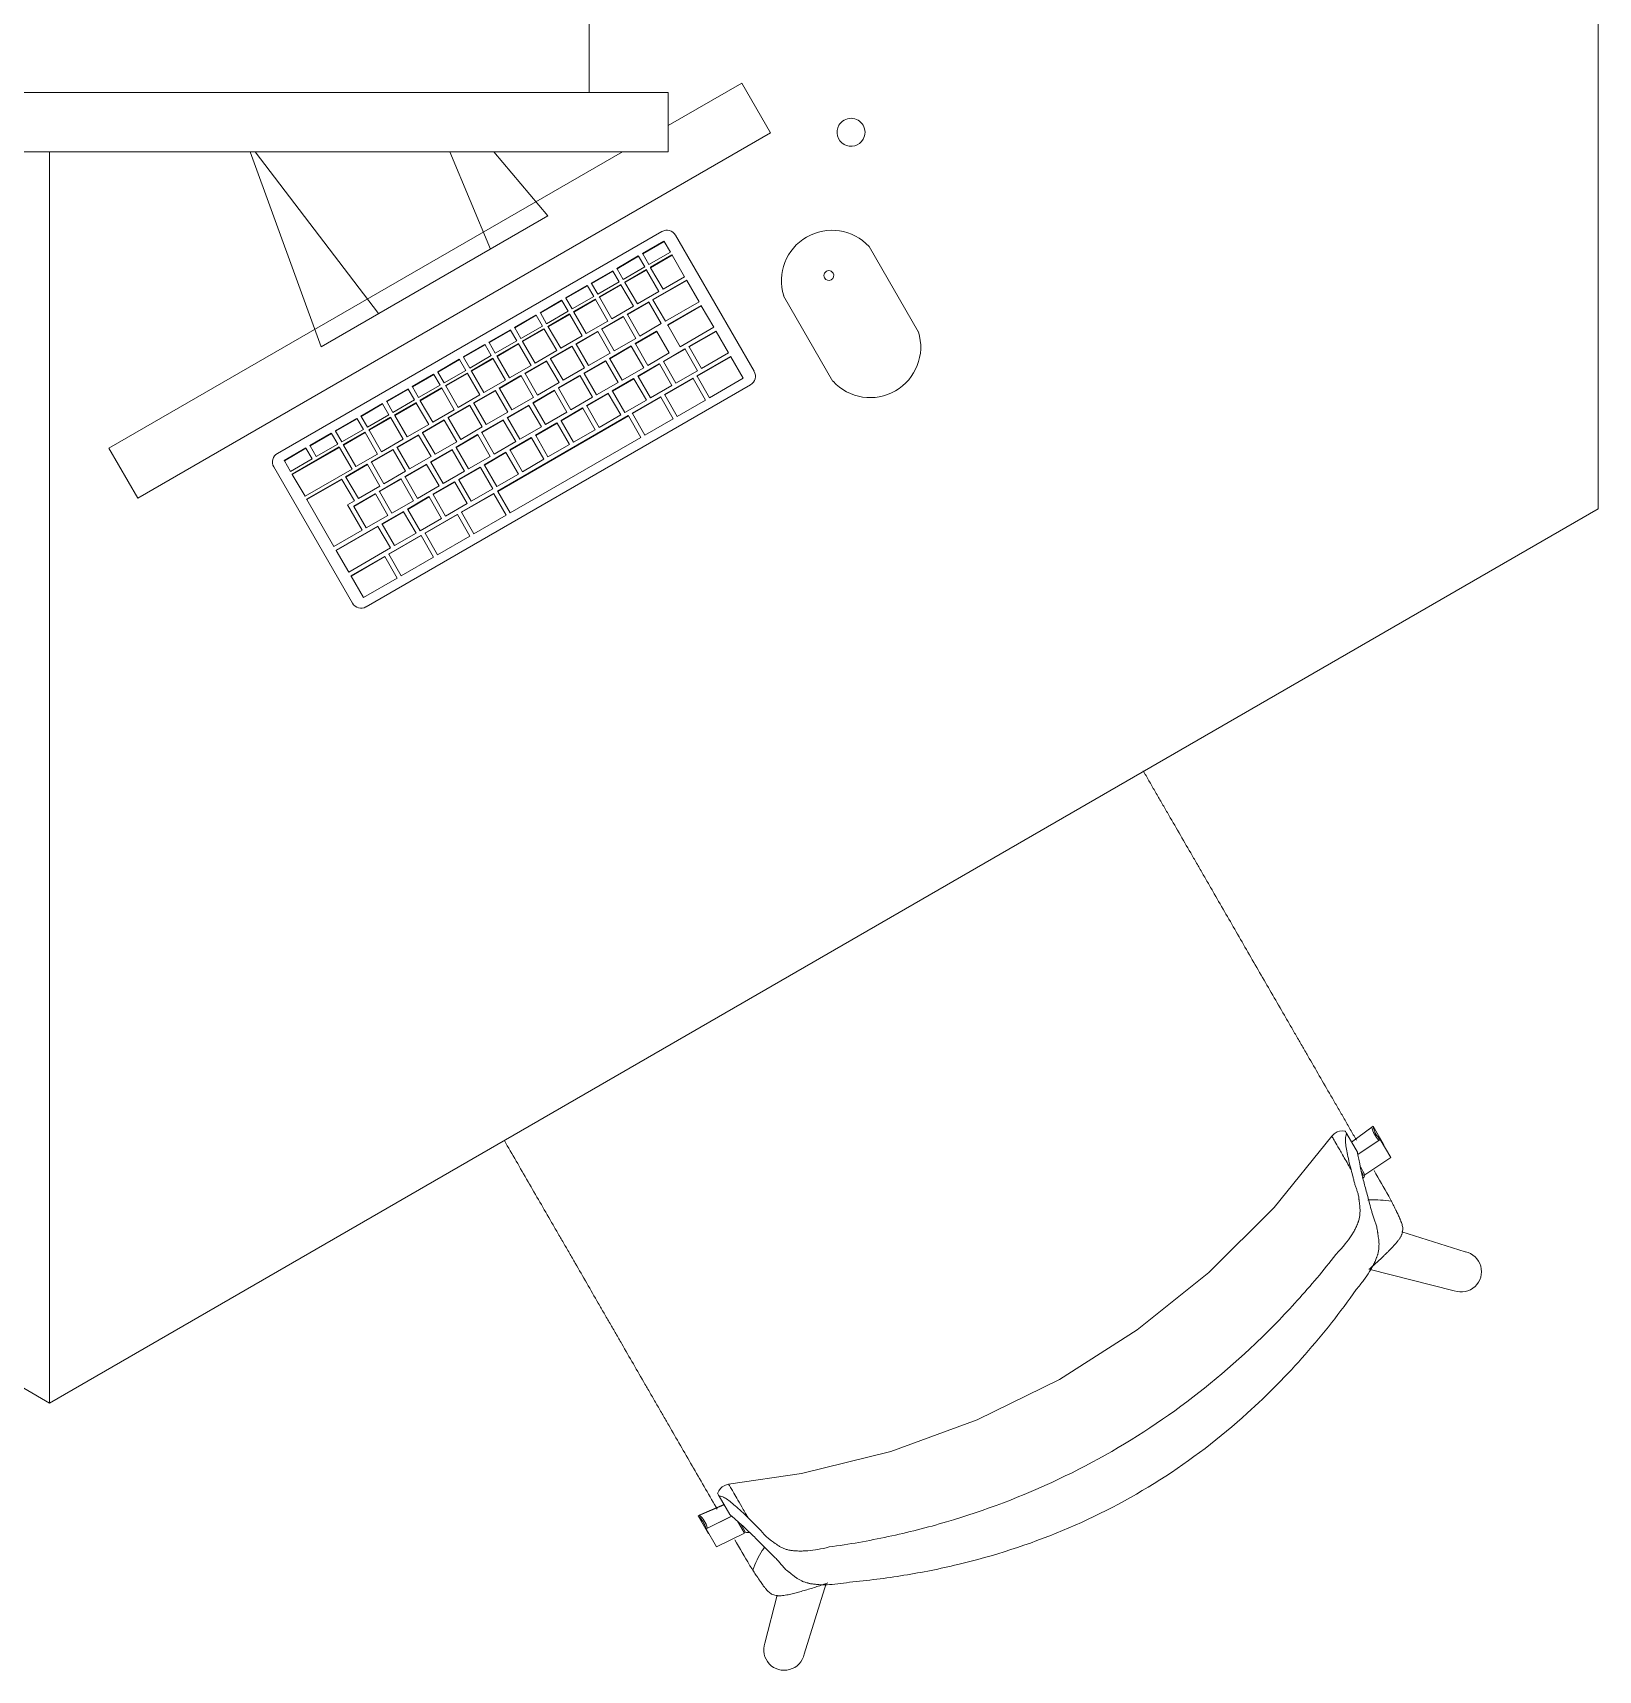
# Model space of a CAD drawing. Header units: millimetres. Extents: x 79795 to 317870, y -36033 to 97293.
# Drawn here: x 204985 to 205992, y 18010 to 19063 of the extents above; entities that cross this region are included whole.
import ezdxf

# ---------------------------------------------------------------- set-up
doc = ezdxf.new("R2010")
doc.units = ezdxf.units.MM
doc.header["$MEASUREMENT"] = 0
for name, color, linetype, lineweight in [('A-GENM', 8, 'CONTINUOUS', 9), ('E-ELEC-EQPM', 8, 'CONTINUOUS', 9), ('I-FURN', 8, 'CONTINUOUS', 9)]:
    doc.layers.add(name, color=color, linetype=linetype, lineweight=lineweight)

msp = doc.modelspace()

# ---------------------------------------------------------------- linework, layer by layer
at = {"layer": 'A-GENM'}
for p, q in [((205142.8, 18792.8), (205390, 18935.6)), ((205377.4, 18921.4), (205391.3, 18929.4)), ((205391.4, 18929.2), (205377.6, 18921.2)), ((205391.4, 18929.2), (205391.3, 18929.4)), ((205395.4, 18922.3), (205391.4, 18929.2)), ((205398.7, 18933.3), (205449.3, 18845.7)), ((205554.9, 18870.9), (205523.2, 18925.9)), ((205361, 18911.9), (205374.8, 18919.9)), ((205375, 18919.7), (205361.1, 18911.7)), ((205375, 18919.7), (205374.8, 18919.9)), ((205379, 18912.8), (205375, 18919.7)), ((205377.6, 18921.2), (205377.4, 18921.4)), ((205377.6, 18921.2), (205381.6, 18914.3)), ((205381.6, 18914.3), (205395.4, 18922.3)), ((205382.6, 18912.6), (205396.4, 18920.6)), ((205396.6, 18920.3), (205382.7, 18912.3)), ((205396.6, 18920.3), (205396.4, 18920.6)), ((205404.5, 18906.5), (205396.6, 18920.3)), ((205344.5, 18902.4), (205358.4, 18910.4)), ((205358.5, 18910.2), (205344.7, 18902.2)), ((205348.7, 18895.3), (205362.5, 18903.3)), ((205358.5, 18910.2), (205358.4, 18910.4)), ((205362.5, 18903.3), (205358.5, 18910.2)), ((205361.1, 18911.7), (205361, 18911.9)), ((205361.1, 18911.7), (205365.1, 18904.8)), ((205365.1, 18904.8), (205379, 18912.8)), ((205366.1, 18903.1), (205380, 18911.1)), ((205366.2, 18902.8), (205366.1, 18903.1)), ((205380.1, 18910.8), (205366.2, 18902.8)), ((205380.1, 18910.8), (205380, 18911.1)), ((205388.1, 18897), (205380.1, 18910.8)), ((205382.7, 18912.3), (205382.6, 18912.6)), ((205382.7, 18912.3), (205390.7, 18898.5)), ((205384.1, 18891.9), (205405.7, 18904.4)), ((205405.9, 18904.2), (205384.2, 18891.7)), ((205390.7, 18898.5), (205404.5, 18906.5)), ((205405.9, 18904.2), (205405.7, 18904.4)), ((205413.9, 18890.4), (205405.9, 18904.2)), ((205328.1, 18892.9), (205341.9, 18900.9)), ((205328.2, 18892.7), (205328.1, 18892.9)), ((205342.1, 18900.7), (205328.2, 18892.7)), ((205328.2, 18892.7), (205332.2, 18885.8)), ((205332.2, 18885.8), (205346.1, 18893.8)), ((205342.1, 18900.7), (205341.9, 18900.9)), ((205346.1, 18893.8), (205342.1, 18900.7)), ((205344.7, 18902.2), (205344.5, 18902.4)), ((205344.7, 18902.2), (205348.7, 18895.3)), ((205349.7, 18893.6), (205363.5, 18901.6)), ((205349.8, 18893.3), (205349.7, 18893.6)), ((205363.6, 18901.3), (205349.8, 18893.3)), ((205349.8, 18893.3), (205357.8, 18879.5)), ((205363.6, 18901.3), (205363.5, 18901.6)), ((205371.6, 18887.5), (205363.6, 18901.3)), ((205366.2, 18902.8), (205374.2, 18889)), ((205374.2, 18889), (205388.1, 18897)), ((205468.2, 18894.2), (205499.9, 18839.2)), ((205311.6, 18883.4), (205325.5, 18891.4)), ((205311.8, 18883.2), (205311.6, 18883.4)), ((205325.6, 18891.2), (205311.8, 18883.2)), ((205311.8, 18883.2), (205315.8, 18876.3)), ((205315.8, 18876.3), (205329.6, 18884.3)), ((205316.7, 18874.6), (205330.6, 18882.6)), ((205330.7, 18882.3), (205316.9, 18874.3)), ((205325.6, 18891.2), (205325.5, 18891.4)), ((205329.6, 18884.3), (205325.6, 18891.2)), ((205330.7, 18882.3), (205330.6, 18882.6)), ((205338.7, 18868.5), (205330.7, 18882.3)), ((205333.2, 18884.1), (205347.1, 18892.1)), ((205333.3, 18883.8), (205333.2, 18884.1)), ((205347.2, 18891.8), (205333.3, 18883.8)), ((205333.3, 18883.8), (205341.3, 18870)), ((205347.2, 18891.8), (205347.1, 18892.1)), ((205355.2, 18878), (205347.2, 18891.8)), ((205357.8, 18879.5), (205371.6, 18887.5)), ((205367.6, 18882.4), (205381.5, 18890.4)), ((205367.8, 18882.2), (205367.6, 18882.4)), ((205381.6, 18890.2), (205367.8, 18882.2)), ((205367.8, 18882.2), (205375.8, 18868.4)), ((205381.6, 18890.2), (205381.5, 18890.4)), ((205389.6, 18876.4), (205381.6, 18890.2)), ((205384.2, 18891.7), (205384.1, 18891.9)), ((205384.2, 18891.7), (205392.2, 18877.9)), ((205392.2, 18877.9), (205413.9, 18890.4)), ((205393.6, 18875.5), (205415.2, 18888)), ((205415.3, 18887.8), (205393.7, 18875.3)), ((205415.3, 18887.8), (205415.2, 18888)), ((205423.3, 18874), (205415.3, 18887.8)), ((205278.7, 18864.4), (205292.6, 18872.4)), ((205292.7, 18872.2), (205278.9, 18864.2)), ((205292.7, 18872.2), (205292.6, 18872.4)), ((205296.7, 18865.3), (205292.7, 18872.2)), ((205295.2, 18873.9), (205309, 18881.9)), ((205295.3, 18873.7), (205295.2, 18873.9)), ((205309.2, 18881.7), (205295.3, 18873.7)), ((205295.3, 18873.7), (205299.3, 18866.8)), ((205299.3, 18866.8), (205313.2, 18874.8)), ((205300.3, 18865.1), (205314.1, 18873.1)), ((205314.3, 18872.8), (205300.4, 18864.8)), ((205309.2, 18881.7), (205309, 18881.9)), ((205313.2, 18874.8), (205309.2, 18881.7)), ((205314.3, 18872.8), (205314.1, 18873.1)), ((205322.3, 18859), (205314.3, 18872.8)), ((205316.9, 18874.3), (205316.7, 18874.6)), ((205316.9, 18874.3), (205324.9, 18860.5)), ((205341.3, 18870), (205355.2, 18878)), ((205351.2, 18872.9), (205365, 18880.9)), ((205351.3, 18872.7), (205351.2, 18872.9)), ((205365.2, 18880.7), (205351.3, 18872.7)), ((205351.3, 18872.7), (205359.3, 18858.9)), ((205365.2, 18880.7), (205365, 18880.9)), ((205373.2, 18866.9), (205365.2, 18880.7)), ((205372.8, 18863.5), (205386.6, 18871.5)), ((205375.8, 18868.4), (205389.6, 18876.4)), ((205386.8, 18871.3), (205386.6, 18871.5)), ((205393.7, 18875.3), (205393.6, 18875.5)), ((205393.7, 18875.3), (205401.7, 18861.5)), ((205401.7, 18861.5), (205423.3, 18874)), ((205407.3, 18861.6), (205424.7, 18871.6)), ((205424.8, 18871.4), (205424.7, 18871.6)), ((205262.3, 18854.9), (205276.1, 18862.9)), ((205276.3, 18862.7), (205262.4, 18854.7)), ((205276.3, 18862.7), (205276.1, 18862.9)), ((205280.2, 18855.8), (205276.3, 18862.7)), ((205278.9, 18864.2), (205278.7, 18864.4)), ((205278.9, 18864.2), (205282.8, 18857.3)), ((205282.8, 18857.3), (205296.7, 18865.3)), ((205283.8, 18855.6), (205297.7, 18863.6)), ((205297.8, 18863.3), (205284, 18855.3)), ((205297.8, 18863.3), (205297.7, 18863.6)), ((205305.8, 18849.5), (205297.8, 18863.3)), ((205300.4, 18864.8), (205300.3, 18865.1)), ((205300.4, 18864.8), (205308.4, 18851)), ((205318.3, 18853.9), (205332.1, 18861.9)), ((205332.3, 18861.7), (205318.4, 18853.7)), ((205324.9, 18860.5), (205338.7, 18868.5)), ((205332.3, 18861.7), (205332.1, 18861.9)), ((205340.2, 18847.9), (205332.3, 18861.7)), ((205334.7, 18863.4), (205348.6, 18871.4)), ((205334.9, 18863.2), (205334.7, 18863.4)), ((205348.7, 18871.2), (205334.9, 18863.2)), ((205334.9, 18863.2), (205342.8, 18849.4)), ((205348.7, 18871.2), (205348.6, 18871.4)), ((205356.7, 18857.4), (205348.7, 18871.2)), ((205356.3, 18854), (205370.2, 18862)), ((205370.3, 18861.8), (205356.5, 18853.8)), ((205359.3, 18858.9), (205373.2, 18866.9)), ((205370.3, 18861.8), (205370.2, 18862)), ((205378.3, 18848), (205370.3, 18861.8)), ((205372.9, 18863.3), (205372.8, 18863.5)), ((205386.8, 18871.3), (205372.9, 18863.3)), ((205372.9, 18863.3), (205380.9, 18849.5)), ((205394.7, 18857.5), (205386.8, 18871.3)), ((205407.5, 18861.4), (205407.3, 18861.6)), ((205424.8, 18871.4), (205407.5, 18861.4)), ((205407.5, 18861.4), (205415.5, 18847.6)), ((205432.8, 18857.6), (205424.8, 18871.4)), ((205245.8, 18845.4), (205259.7, 18853.4)), ((205259.8, 18853.2), (205245.9, 18845.2)), ((205259.8, 18853.2), (205259.7, 18853.4)), ((205263.8, 18846.3), (205259.8, 18853.2)), ((205262.4, 18854.7), (205262.3, 18854.9)), ((205262.4, 18854.7), (205266.4, 18847.8)), ((205266.4, 18847.8), (205280.2, 18855.8)), ((205267.4, 18846.1), (205281.2, 18854.1)), ((205281.4, 18853.8), (205267.5, 18845.8)), ((205281.4, 18853.8), (205281.2, 18854.1)), ((205289.4, 18840), (205281.4, 18853.8)), ((205284, 18855.3), (205283.8, 18855.6)), ((205284, 18855.3), (205292, 18841.5)), ((205301.8, 18844.4), (205315.7, 18852.4)), ((205315.8, 18852.2), (205302, 18844.2)), ((205308.4, 18851), (205322.3, 18859)), ((205315.8, 18852.2), (205315.7, 18852.4)), ((205323.8, 18838.4), (205315.8, 18852.2)), ((205318.4, 18853.7), (205318.3, 18853.9)), ((205318.4, 18853.7), (205326.4, 18839.9)), ((205339.9, 18844.5), (205353.7, 18852.5)), ((205353.9, 18852.3), (205340, 18844.3)), ((205342.8, 18849.4), (205356.7, 18857.4)), ((205353.9, 18852.3), (205353.7, 18852.5)), ((205361.8, 18838.5), (205353.9, 18852.3)), ((205356.5, 18853.8), (205356.3, 18854)), ((205356.5, 18853.8), (205364.4, 18840)), ((205374.4, 18842.6), (205388.3, 18850.6)), ((205388.4, 18850.4), (205374.6, 18842.4)), ((205380.9, 18849.5), (205394.7, 18857.5)), ((205388.4, 18850.4), (205388.3, 18850.6)), ((205396.4, 18836.6), (205388.4, 18850.4)), ((205390.9, 18852.1), (205404.8, 18860.1)), ((205391, 18851.9), (205390.9, 18852.1)), ((205404.9, 18859.9), (205391, 18851.9)), ((205391, 18851.9), (205399, 18838.1)), ((205404.9, 18859.9), (205404.8, 18860.1)), ((205412.9, 18846.1), (205404.9, 18859.9)), ((205412.5, 18842.7), (205434.1, 18855.2)), ((205434.3, 18855), (205412.6, 18842.5)), ((205415.5, 18847.6), (205432.8, 18857.6)), ((205434.3, 18855), (205434.1, 18855.2)), ((205442.2, 18841.2), (205434.3, 18855)), ((205229.4, 18835.9), (205243.2, 18843.9)), ((205243.3, 18843.7), (205229.5, 18835.7)), ((205243.3, 18843.7), (205243.2, 18843.9)), ((205247.3, 18836.8), (205243.3, 18843.7)), ((205245.9, 18845.2), (205245.8, 18845.4)), ((205245.9, 18845.2), (205249.9, 18838.3)), ((205249.9, 18838.3), (205263.8, 18846.3)), ((205250.9, 18836.6), (205264.8, 18844.6)), ((205264.9, 18844.3), (205251.1, 18836.3)), ((205264.9, 18844.3), (205264.8, 18844.6)), ((205272.9, 18830.5), (205264.9, 18844.3)), ((205267.5, 18845.8), (205267.4, 18846.1)), ((205267.5, 18845.8), (205275.5, 18832)), ((205275.5, 18832), (205289.4, 18840)), ((205285.4, 18834.9), (205299.2, 18842.9)), ((205299.4, 18842.7), (205285.5, 18834.7)), ((205292, 18841.5), (205305.8, 18849.5)), ((205299.4, 18842.7), (205299.2, 18842.9)), ((205307.3, 18828.9), (205299.4, 18842.7)), ((205302, 18844.2), (205301.8, 18844.4)), ((205302, 18844.2), (205309.9, 18830.4)), ((205323.4, 18835), (205337.3, 18843)), ((205337.4, 18842.8), (205323.5, 18834.8)), ((205326.4, 18839.9), (205340.2, 18847.9)), ((205337.4, 18842.8), (205337.3, 18843)), ((205345.4, 18829), (205337.4, 18842.8)), ((205340, 18844.3), (205339.9, 18844.5)), ((205340, 18844.3), (205348, 18830.5)), ((205358, 18833.1), (205371.8, 18841.1)), ((205372, 18840.9), (205358.1, 18832.9)), ((205364.4, 18840), (205378.3, 18848)), ((205372, 18840.9), (205371.8, 18841.1)), ((205380, 18827.1), (205372, 18840.9)), ((205374.6, 18842.4), (205374.4, 18842.6)), ((205374.6, 18842.4), (205382.6, 18828.6)), ((205391.7, 18830.7), (205409.9, 18841.2)), ((205410, 18841), (205391.8, 18830.5)), ((205399, 18838.1), (205412.9, 18846.1)), ((205410, 18841), (205409.9, 18841.2)), ((205418, 18827.2), (205410, 18841)), ((205412.6, 18842.5), (205412.5, 18842.7)), ((205412.6, 18842.5), (205420.6, 18828.7)), ((205420.6, 18828.7), (205442.2, 18841.2)), ((205447, 18837), (205199.7, 18694.2)), ((205212.9, 18826.4), (205226.8, 18834.4)), ((205226.9, 18834.2), (205213, 18826.2)), ((205226.9, 18834.2), (205226.8, 18834.4)), ((205230.9, 18827.3), (205226.9, 18834.2)), ((205229.5, 18835.7), (205229.4, 18835.9)), ((205229.5, 18835.7), (205233.5, 18828.8)), ((205233.5, 18828.8), (205247.3, 18836.8)), ((205234.5, 18827.1), (205248.3, 18835.1)), ((205248.5, 18834.8), (205234.6, 18826.8)), ((205248.5, 18834.8), (205248.3, 18835.1)), ((205256.4, 18821), (205248.5, 18834.8)), ((205251.1, 18836.3), (205250.9, 18836.6)), ((205251.1, 18836.3), (205259, 18822.5)), ((205259, 18822.5), (205272.9, 18830.5)), ((205268.9, 18825.4), (205282.8, 18833.4)), ((205282.9, 18833.2), (205269, 18825.2)), ((205282.9, 18833.2), (205282.8, 18833.4)), ((205290.9, 18819.4), (205282.9, 18833.2)), ((205285.5, 18834.7), (205285.4, 18834.9)), ((205285.5, 18834.7), (205293.5, 18820.9)), ((205307, 18825.5), (205320.8, 18833.5)), ((205320.9, 18833.3), (205307.1, 18825.3)), ((205309.9, 18830.4), (205323.8, 18838.4)), ((205320.9, 18833.3), (205320.8, 18833.5)), ((205328.9, 18819.5), (205320.9, 18833.3)), ((205323.5, 18834.8), (205323.4, 18835)), ((205323.5, 18834.8), (205331.5, 18821)), ((205341.5, 18823.6), (205355.4, 18831.6)), ((205355.5, 18831.4), (205341.7, 18823.4)), ((205348, 18830.5), (205361.8, 18838.5)), ((205355.5, 18831.4), (205355.4, 18831.6)), ((205363.5, 18817.6), (205355.5, 18831.4)), ((205358.1, 18832.9), (205358, 18833.1)), ((205358.1, 18832.9), (205366.1, 18819.1)), ((205382.6, 18828.6), (205396.4, 18836.6)), ((205391.8, 18830.5), (205391.7, 18830.7)), ((205391.8, 18830.5), (205399.8, 18816.7)), ((205196.4, 18816.9), (205210.3, 18824.9)), ((205210.4, 18824.7), (205196.6, 18816.7)), ((205210.4, 18824.7), (205210.3, 18824.9)), ((205214.4, 18817.8), (205210.4, 18824.7)), ((205213, 18826.2), (205212.9, 18826.4)), ((205213, 18826.2), (205217, 18819.3)), ((205217, 18819.3), (205230.9, 18827.3)), ((205218, 18817.6), (205231.9, 18825.6)), ((205232, 18825.3), (205218.2, 18817.3)), ((205232, 18825.3), (205231.9, 18825.6)), ((205240, 18811.5), (205232, 18825.3)), ((205234.6, 18826.8), (205234.5, 18827.1)), ((205234.6, 18826.8), (205242.6, 18813)), ((205242.6, 18813), (205256.4, 18821)), ((205252.5, 18815.9), (205266.3, 18823.9)), ((205266.5, 18823.7), (205252.6, 18815.7)), ((205266.5, 18823.7), (205266.3, 18823.9)), ((205274.4, 18809.9), (205266.5, 18823.7)), ((205269, 18825.2), (205268.9, 18825.4)), ((205269, 18825.2), (205277, 18811.4)), ((205277, 18811.4), (205290.9, 18819.4)), ((205290.5, 18816), (205304.4, 18824)), ((205304.5, 18823.8), (205290.6, 18815.8)), ((205293.5, 18820.9), (205307.3, 18828.9)), ((205304.5, 18823.8), (205304.4, 18824)), ((205312.5, 18810), (205304.5, 18823.8)), ((205307.1, 18825.3), (205307, 18825.5)), ((205307.1, 18825.3), (205315.1, 18811.5)), ((205315.1, 18811.5), (205328.9, 18819.5)), ((205325.1, 18814.1), (205338.9, 18822.1)), ((205339.1, 18821.9), (205325.2, 18813.9)), ((205331.5, 18821), (205345.4, 18829)), ((205339.1, 18821.9), (205338.9, 18822.1)), ((205347.1, 18808.1), (205339.1, 18821.9)), ((205341.7, 18823.4), (205341.5, 18823.6)), ((205341.7, 18823.4), (205349.7, 18809.6)), ((205366.1, 18819.1), (205380, 18827.1)), ((205370.9, 18818.7), (205389.1, 18829.2)), ((205389.2, 18829), (205371.1, 18818.5)), ((205389.2, 18829), (205389.1, 18829.2)), ((205397.2, 18815.2), (205389.2, 18829)), ((205399.8, 18816.7), (205418, 18827.2)), ((205180, 18807.4), (205193.8, 18815.4)), ((205194, 18815.2), (205180.1, 18807.2)), ((205184.1, 18800.3), (205198, 18808.3)), ((205194, 18815.2), (205193.8, 18815.4)), ((205198, 18808.3), (205194, 18815.2)), ((205196.6, 18816.7), (205196.4, 18816.9)), ((205196.6, 18816.7), (205200.6, 18809.8)), ((205200.6, 18809.8), (205214.4, 18817.8)), ((205201.6, 18808.1), (205215.4, 18816.1)), ((205215.6, 18815.8), (205201.7, 18807.8)), ((205215.6, 18815.8), (205215.4, 18816.1)), ((205223.5, 18802), (205215.6, 18815.8)), ((205218.2, 18817.3), (205218, 18817.6)), ((205218.2, 18817.3), (205226.1, 18803.5)), ((205226.1, 18803.5), (205240, 18811.5)), ((205236, 18806.4), (205249.9, 18814.4)), ((205250, 18814.2), (205236.1, 18806.2)), ((205250, 18814.2), (205249.9, 18814.4)), ((205258, 18800.4), (205250, 18814.2)), ((205252.6, 18815.7), (205252.5, 18815.9)), ((205252.6, 18815.7), (205260.6, 18801.9)), ((205260.6, 18801.9), (205274.4, 18809.9)), ((205274, 18806.5), (205287.9, 18814.5)), ((205288, 18814.3), (205274.2, 18806.3)), ((205284.3, 18768.7), (205368.3, 18817.2)), ((205368.5, 18817), (205284.4, 18768.5)), ((205288, 18814.3), (205287.9, 18814.5)), ((205296, 18800.5), (205288, 18814.3)), ((205290.6, 18815.8), (205290.5, 18816)), ((205290.6, 18815.8), (205298.6, 18802)), ((205298.6, 18802), (205312.5, 18810)), ((205308.6, 18804.6), (205322.5, 18812.6)), ((205322.6, 18812.4), (205308.8, 18804.4)), ((205322.6, 18812.4), (205322.5, 18812.6)), ((205330.6, 18798.6), (205322.6, 18812.4)), ((205325.2, 18813.9), (205325.1, 18814.1)), ((205325.2, 18813.9), (205333.2, 18800.1)), ((205349.7, 18809.6), (205363.5, 18817.6)), ((205368.5, 18817), (205368.3, 18817.2)), ((205376.4, 18803.2), (205368.5, 18817)), ((205371.1, 18818.5), (205370.9, 18818.7)), ((205371.1, 18818.5), (205379, 18804.7)), ((205379, 18804.7), (205397.2, 18815.2)), ((205163.5, 18797.9), (205177.4, 18805.9)), ((205163.7, 18797.7), (205163.5, 18797.9)), ((205177.5, 18805.7), (205163.7, 18797.7)), ((205167.7, 18790.8), (205181.5, 18798.8)), ((205177.5, 18805.7), (205177.4, 18805.9)), ((205181.5, 18798.8), (205177.5, 18805.7)), ((205180.1, 18807.2), (205180, 18807.4)), ((205180.1, 18807.2), (205184.1, 18800.3)), ((205185.1, 18798.6), (205199, 18806.6)), ((205185.2, 18798.3), (205185.1, 18798.6)), ((205199.1, 18806.3), (205185.2, 18798.3)), ((205185.2, 18798.3), (205193.2, 18784.5)), ((205199.1, 18806.3), (205199, 18806.6)), ((205207.1, 18792.5), (205199.1, 18806.3)), ((205201.7, 18807.8), (205201.6, 18808.1)), ((205201.7, 18807.8), (205209.7, 18794)), ((205209.7, 18794), (205223.5, 18802)), ((205219.5, 18796.9), (205233.4, 18804.9)), ((205233.5, 18804.7), (205219.7, 18796.7)), ((205233.5, 18804.7), (205233.4, 18804.9)), ((205241.5, 18790.9), (205233.5, 18804.7)), ((205236.1, 18806.2), (205236, 18806.4)), ((205236.1, 18806.2), (205244.1, 18792.4)), ((205244.1, 18792.4), (205258, 18800.4)), ((205257.6, 18797), (205271.4, 18805)), ((205271.6, 18804.8), (205257.7, 18796.8)), ((205271.6, 18804.8), (205271.4, 18805)), ((205279.6, 18791), (205271.6, 18804.8)), ((205274.2, 18806.3), (205274, 18806.5)), ((205274.2, 18806.3), (205282.2, 18792.5)), ((205282.2, 18792.5), (205296, 18800.5)), ((205292.2, 18795.1), (205306, 18803.1)), ((205306.2, 18802.9), (205292.3, 18794.9)), ((205292.4, 18754.7), (205376.4, 18803.2)), ((205306.2, 18802.9), (205306, 18803.1)), ((205314.1, 18789.1), (205306.2, 18802.9)), ((205308.8, 18804.4), (205308.6, 18804.6)), ((205308.8, 18804.4), (205316.7, 18790.6)), ((205316.7, 18790.6), (205330.6, 18798.6)), ((205333.2, 18800.1), (205347.1, 18808.1)), ((205147.1, 18788.4), (205160.9, 18796.4)), ((205147.2, 18788.2), (205147.1, 18788.4)), ((205161.1, 18796.2), (205147.2, 18788.2)), ((205147.2, 18788.2), (205151.2, 18781.3)), ((205151.2, 18781.3), (205165.1, 18789.3)), ((205152.2, 18779.6), (205182.5, 18797.1)), ((205182.6, 18796.8), (205152.3, 18779.3)), ((205161.1, 18796.2), (205160.9, 18796.4)), ((205165.1, 18789.3), (205161.1, 18796.2)), ((205163.7, 18797.7), (205167.7, 18790.8)), ((205182.6, 18796.8), (205182.5, 18797.1)), ((205190.8, 18782.8), (205182.6, 18796.8)), ((205193.2, 18784.5), (205207.1, 18792.5)), ((205203.1, 18787.4), (205216.9, 18795.4)), ((205203.2, 18787.2), (205203.1, 18787.4)), ((205217.1, 18795.2), (205203.2, 18787.2)), ((205217.1, 18795.2), (205216.9, 18795.4)), ((205225.1, 18781.4), (205217.1, 18795.2)), ((205219.7, 18796.7), (205219.5, 18796.9)), ((205219.7, 18796.7), (205227.7, 18782.9)), ((205227.7, 18782.9), (205241.5, 18790.9)), ((205241.1, 18787.5), (205255, 18795.5)), ((205241.3, 18787.3), (205241.1, 18787.5)), ((205255.1, 18795.3), (205241.3, 18787.3)), ((205241.3, 18787.3), (205249.3, 18773.5)), ((205255.1, 18795.3), (205255, 18795.5)), ((205263.1, 18781.5), (205255.1, 18795.3)), ((205257.7, 18796.8), (205257.6, 18797)), ((205257.7, 18796.8), (205265.7, 18783)), ((205265.7, 18783), (205279.6, 18791)), ((205275.7, 18785.6), (205289.6, 18793.6)), ((205289.7, 18793.4), (205275.9, 18785.4)), ((205289.7, 18793.4), (205289.6, 18793.6)), ((205297.7, 18779.6), (205289.7, 18793.4)), ((205292.3, 18794.9), (205292.2, 18795.1)), ((205292.3, 18794.9), (205300.3, 18781.1)), ((205300.3, 18781.1), (205314.1, 18789.1)), ((205191, 18696.6), (205140.4, 18784.2)), ((205152.3, 18779.3), (205152.2, 18779.6)), ((205152.3, 18779.3), (205160.5, 18765.3)), ((205160.5, 18765.3), (205190.8, 18782.8)), ((205186.6, 18777.9), (205200.5, 18785.9)), ((205186.8, 18777.7), (205186.6, 18777.9)), ((205200.6, 18785.7), (205186.8, 18777.7)), ((205186.8, 18777.7), (205194.8, 18763.9)), ((205200.6, 18785.7), (205200.5, 18785.9)), ((205208.6, 18771.9), (205200.6, 18785.7)), ((205203.2, 18787.2), (205211.2, 18773.4)), ((205211.2, 18773.4), (205225.1, 18781.4)), ((205224.7, 18778), (205238.5, 18786)), ((205224.8, 18777.8), (205224.7, 18778)), ((205238.7, 18785.8), (205224.8, 18777.8)), ((205224.8, 18777.8), (205232.8, 18764)), ((205238.7, 18785.8), (205238.5, 18786)), ((205246.7, 18772), (205238.7, 18785.8)), ((205249.3, 18773.5), (205263.1, 18781.5)), ((205259.3, 18776.1), (205273.1, 18784.1)), ((205273.3, 18783.9), (205259.4, 18775.9)), ((205273.3, 18783.9), (205273.1, 18784.1)), ((205281.2, 18770.1), (205273.3, 18783.9)), ((205275.9, 18785.4), (205275.7, 18785.6)), ((205275.9, 18785.4), (205283.8, 18771.6)), ((205283.8, 18771.6), (205297.7, 18779.6)), ((205161.5, 18763.4), (205184, 18776.4)), ((205184.2, 18776.2), (205161.7, 18763.2)), ((205184.2, 18776.2), (205184, 18776.4)), ((205192.2, 18762.4), (205184.2, 18776.2)), ((205191.8, 18759), (205205.6, 18767)), ((205205.8, 18766.8), (205191.9, 18758.8)), ((205194.8, 18763.9), (205208.6, 18771.9)), ((205205.8, 18766.8), (205205.6, 18767)), ((205213.7, 18753), (205205.8, 18766.8)), ((205208.2, 18768.5), (205222.1, 18776.5)), ((205208.4, 18768.3), (205208.2, 18768.5)), ((205222.2, 18776.3), (205208.4, 18768.3)), ((205208.4, 18768.3), (205216.3, 18754.5)), ((205222.2, 18776.3), (205222.1, 18776.5)), ((205230.2, 18762.5), (205222.2, 18776.3)), ((205232.8, 18764), (205246.7, 18772)), ((205242.8, 18766.6), (205256.7, 18774.6)), ((205242.9, 18766.4), (205242.8, 18766.6)), ((205256.8, 18774.4), (205242.9, 18766.4)), ((205242.9, 18766.4), (205250.9, 18752.6)), ((205256.8, 18774.4), (205256.7, 18774.6)), ((205264.8, 18760.6), (205256.8, 18774.4)), ((205259.4, 18775.9), (205259.3, 18776.1)), ((205259.4, 18775.9), (205267.4, 18762.1)), ((205260.9, 18755.2), (205281.7, 18767.2)), ((205281.9, 18767), (205261.1, 18755)), ((205267.4, 18762.1), (205281.2, 18770.1)), ((205281.9, 18767), (205281.7, 18767.2)), ((205289.8, 18753.2), (205281.9, 18767)), ((205284.4, 18768.5), (205284.3, 18768.7)), ((205284.4, 18768.5), (205292.4, 18754.7)), ((205161.7, 18763.2), (205161.5, 18763.4)), ((205161.7, 18763.2), (205179.1, 18733)), ((205187.8, 18759.9), (205192.2, 18762.4)), ((205197.3, 18743.5), (205187.8, 18759.9)), ((205191.9, 18758.8), (205191.8, 18759)), ((205191.9, 18758.8), (205199.9, 18745)), ((205209.9, 18747.6), (205223.8, 18755.6)), ((205216.3, 18754.5), (205230.2, 18762.5)), ((205223.9, 18755.4), (205223.8, 18755.6)), ((205226.3, 18757.1), (205240.2, 18765.1)), ((205226.5, 18756.9), (205226.3, 18757.1)), ((205240.3, 18764.9), (205226.5, 18756.9)), ((205226.5, 18756.9), (205234.5, 18743.1)), ((205240.3, 18764.9), (205240.2, 18765.1)), ((205248.3, 18751.1), (205240.3, 18764.9)), ((205250.9, 18752.6), (205264.8, 18760.6)), ((205180.5, 18730.6), (205207.3, 18746.1)), ((205207.4, 18745.9), (205180.6, 18730.4)), ((205199.9, 18745), (205213.7, 18753)), ((205207.4, 18745.9), (205207.3, 18746.1)), ((205215.4, 18732.1), (205207.4, 18745.9)), ((205210, 18747.4), (205209.9, 18747.6)), ((205223.9, 18755.4), (205210, 18747.4)), ((205210, 18747.4), (205218, 18733.6)), ((205231.9, 18741.6), (205223.9, 18755.4)), ((205234.5, 18743.1), (205248.3, 18751.1)), ((205237.5, 18741.7), (205258.3, 18753.7)), ((205258.5, 18753.5), (205237.7, 18741.5)), ((205258.5, 18753.5), (205258.3, 18753.7)), ((205266.4, 18739.7), (205258.5, 18753.5)), ((205261.1, 18755), (205260.9, 18755.2)), ((205261.1, 18755), (205269, 18741.2)), ((205269, 18741.2), (205289.8, 18753.2)), ((205179.1, 18733), (205197.3, 18743.5)), ((205214.2, 18728.2), (205234.9, 18740.2)), ((205235.1, 18740), (205214.3, 18728)), ((205218, 18733.6), (205231.9, 18741.6)), ((205235.1, 18740), (205234.9, 18740.2)), ((205243.1, 18726.2), (205235.1, 18740)), ((205237.7, 18741.5), (205237.5, 18741.7)), ((205237.7, 18741.5), (205245.7, 18727.7)), ((205245.7, 18727.7), (205266.4, 18739.7)), ((205180.6, 18730.4), (205180.5, 18730.6)), ((205180.6, 18730.4), (205188.6, 18716.6)), ((205188.6, 18716.6), (205215.4, 18732.1)), ((205189.9, 18714.2), (205211.6, 18726.7)), ((205211.7, 18726.5), (205190.1, 18714)), ((205211.7, 18726.5), (205211.6, 18726.7)), ((205219.7, 18712.7), (205211.7, 18726.5)), ((205214.3, 18728), (205214.2, 18728.2)), ((205214.3, 18728), (205222.3, 18714.2)), ((205222.3, 18714.2), (205243.1, 18726.2)), ((205190.1, 18714), (205189.9, 18714.2)), ((205190.1, 18714), (205198, 18700.2)), ((205198, 18700.2), (205219.7, 18712.7))]:
    msp.add_line(p, q, dxfattribs=at)
for centre, radius, start, end in [((205393.2, 18930.1), 6.35, 30, 120), ((205499.3, 18903.9), 32.5, 42.6804, 197.3196), ((205497.3, 18907.3), 3.16, 30, 210), ((205497.3, 18907.3), 3.16, 210, 30), ((205523.9, 18861.3), 32.5, 222.6804, 17.3196), ((205443.8, 18842.5), 6.35, 300, 30), ((205145.9, 18787.4), 6.35, 120, 210), ((205196.5, 18699.7), 6.35, 210, 300)]:
    msp.add_arc(centre, radius, start, end, dxfattribs=at)
at = {"layer": 'E-ELEC-EQPM'}
for p, q in [((205343.2, 19025), (205343.2, 19116.9)), ((205343.2, 19025), (205343.2, 19116.9)), ((205394, 19025), (204594, 19025)), ((205394, 19025), (205343.2, 19025)), ((205394, 18986.9), (205394, 19025)), ((205394, 18986.9), (205394, 19025)), ((204594, 18986.9), (205394, 18986.9)), ((204594, 18986.9), (205394, 18986.9))]:
    msp.add_line(p, q, dxfattribs=at)
at = {"layer": 'I-FURN'}
for p, q in [((205992.1, 18757.2), (205992, 19907.2)), ((205394, 19003.8), (205441.3, 19031.1)), ((205441.3, 19031.1), (205459.9, 18999)), ((205459.9, 18999), (205052.9, 18764.1)), ((204996.2, 18182.2), (204996.1, 18986.9)), ((204996.1, 18986.9), (204996.2, 18182.2)), ((205034.4, 18796.2), (205364.6, 18986.9)), ((205125.2, 18986.9), (205170.8, 18861.5)), ((205207.7, 18882.8), (205128.4, 18986.9)), ((205279.7, 18924.3), (205253.5, 18986.9)), ((205316.6, 18945.6), (205282, 18986.9)), ((205170.8, 18861.5), (205316.6, 18945.6)), ((205034.4, 18796.2), (205052.9, 18764.1)), ((204000.2, 18757.2), (204996.2, 18182.2)), ((204996.2, 18182.2), (205992.1, 18757.2)), ((205824.2, 18356.5), (205822.2, 18355.4)), ((205825.6, 18357), (205824.2, 18356.5)), ((205827.5, 18357.2), (205825.6, 18357)), ((205829.4, 18357.1), (205827.5, 18357.2)), ((205847.3, 18360.2), (205833.5, 18349.9)), ((205846.5, 18359.7), (205833.5, 18349.9)), ((205854, 18348.7), (205847.3, 18360.2)), ((205820.7, 18353.9), (205783.6, 18307.9)), ((205822.2, 18355.4), (205820.7, 18353.9)), ((205830.4, 18355.3), (205837.2, 18343.5)), ((205837.5, 18342), (205851.9, 18351.7)), ((205851.9, 18351.7), (205858.6, 18340.1)), ((205858.6, 18340.1), (205842, 18329)), ((205842, 18329), (205839.1, 18334.1)), ((205841.2, 18328.5), (205839.7, 18331.1)), ((205783.6, 18307.9), (205741.7, 18266.2)), ((205906.6, 18279.5), (205865.8, 18292.3)), ((205741.7, 18266.2), (205695.5, 18229.2)), ((205844.6, 18268.2), (205899.5, 18254.4)), ((205695.5, 18229.2), (205645.7, 18197.4)), ((205645.7, 18197.4), (205592.6, 18171.3)), ((205592.6, 18171.3), (205537.1, 18151)), ((205537.1, 18151), (205479.7, 18136.8)), ((205479.7, 18136.8), (205432.9, 18130)), ((205425.8, 18124.1), (205426.6, 18125.8)), ((205426.6, 18125.8), (205427.7, 18127.3)), ((205427.7, 18127.3), (205428.8, 18128.3)), ((205428.8, 18128.3), (205430.8, 18129.4)), ((205430.8, 18129.4), (205432.9, 18130)), ((205430, 18116.7), (205413.2, 18109.6)), ((205429.9, 18116.9), (205414, 18110.1)), ((205426.8, 18122.3), (205433.6, 18110.5)), ((205413.2, 18109.6), (205419.9, 18098)), ((205418.4, 18101.3), (205434.9, 18109.4)), ((205419.2, 18101.8), (205434.8, 18109.5)), ((205438.5, 18106.2), (205443, 18098.5)), ((205440.8, 18104.2), (205443.8, 18099)), ((205425, 18089.8), (205418.4, 18101.3)), ((205443, 18098.5), (205425, 18089.8)), ((205481.4, 18020.7), (205495.7, 18066.2)), ((205464, 18058.6), (205456.2, 18027.8))]:
    msp.add_line(p, q, dxfattribs=at)
for centre, radius, start, end in [((205511.6, 18999.4), 9, 330, 150), ((205511.6, 18999.4), 9, 150, 330), ((205903.9, 18266.7), 13.1, 250.4176, 78.0338), ((205468.6, 18023.4), 13.1, 160.3941, 348.0104)]:
    msp.add_arc(centre, radius, start, end, dxfattribs=at)
for centre, start_param, end_param in [((205863.5, 18363.3), 5.960696, 6.540192), ((205864.3, 18363.8), 5.960696, 6.540192), ((205871, 18352.3), 5.960696, 6.044337), ((205401.6, 18096.7), 2.884586, 3.464082), ((205402.4, 18097.2), 2.884586, 3.464082)]:
    msp.add_ellipse(centre, major_axis=(-15.1, -8.7), ratio=0.978487, start_param=start_param, end_param=end_param, dxfattribs=at)
for points, knots in [([(205699.5, 18588.7), (205699.7, 18588.5), (205701, 18586.1), (205703.6, 18581.6), (205707.4, 18575), (205711.2, 18568.4), (205716.3, 18559.7), (205722.5, 18548.9), (205728.7, 18538.1), (205733.8, 18529.4), (205737.6, 18522.8), (205741.4, 18516.2), (205746.4, 18507.5), (205752.7, 18496.6), (205760.2, 18483.7), (205767.7, 18470.5), (205775.3, 18457.4), (205782.8, 18444.5), (205789, 18433.7), (205794, 18425.1), (205797.8, 18418.5), (205801.6, 18411.9), (205806.6, 18403.3), (205812.7, 18392.7), (205818.9, 18382), (205823.9, 18373.3), (205827.8, 18366.6), (205831.7, 18359.8), (205834.6, 18354.7), (205836.2, 18351.9), (205836.6, 18351.3)], [-0.7515277, -0.7515277, -0.7515277, -0.7515277, -0.75, -0.7321429, -0.7142857, -0.6964286, -0.6785714, -0.6428571, -0.6071429, -0.5892857, -0.5714286, -0.5535714, -0.5357143, -0.5, -0.4642857, -0.4285714, -0.3928571, -0.3571429, -0.3214286, -0.3035714, -0.2857143, -0.2678571, -0.25, -0.2142857, -0.1785714, -0.1607143, -0.1428571, -0.125, -0.1071429, -0.1022726, -0.1022726, -0.1022726, -0.1022726]), ([(205425.5, 18114), (205425.3, 18114.4), (205422.5, 18119.2), (205417.1, 18128.6), (205409.4, 18141.9), (205401.8, 18155), (205395.6, 18165.8), (205390.6, 18174.5), (205386.7, 18181.1), (205382.9, 18187.8), (205377.8, 18196.5), (205371.6, 18207.3), (205365.4, 18218.1), (205360.4, 18226.8), (205356.6, 18233.3), (205352.8, 18239.9), (205347.8, 18248.5), (205341.7, 18259.2), (205335.5, 18269.9), (205330.5, 18278.6), (205326.7, 18285.2), (205322.8, 18291.8), (205317.8, 18300.5), (205311.5, 18311.4), (205303.9, 18324.5), (205296.3, 18337.8), (205291.1, 18346.7), (205288.5, 18351.2), (205288.5, 18351.3)], [-0.896036, -0.896036, -0.896036, -0.896036, -0.8928571, -0.8571429, -0.8214286, -0.7857143, -0.75, -0.7321429, -0.7142857, -0.6964286, -0.6785714, -0.6428571, -0.6071429, -0.5892857, -0.5714286, -0.5535714, -0.5357143, -0.5, -0.4642857, -0.4464286, -0.4285714, -0.4107143, -0.3928571, -0.3571429, -0.3214286, -0.2857143, -0.25, -0.2489174, -0.2489174, -0.2489174, -0.2489174]), ([(205820.7, 18353.9), (205820.7, 18353.9), (205820.7, 18353.7), (205821, 18353.3), (205821.5, 18352.5), (205822.5, 18350.8), (205824.4, 18347.4), (205828, 18341.2), (205831.3, 18335.5), (205833.1, 18332.3)], [0.3374293, 0.3374293, 0.3374293, 0.3374293, 0.3888889, 0.4444444, 0.5138889, 0.5833333, 0.7222222, 0.8611111, 1, 1, 1, 1]), ([(205838.7, 18336.1), (205839, 18334.1), (205839.7, 18330.8), (205841, 18325.7), (205842, 18321.6), (205843.2, 18317.3), (205844.4, 18312.9), (205845.5, 18308.8), (205846.4, 18305.5), (205847, 18303.3), (205847.5, 18301.7), (205848.1, 18300), (205848.7, 18298.4), (205849.2, 18296.8), (205849.6, 18295.4), (205849.9, 18294.2), (205850, 18293.3), (205850.1, 18292.8), (205850.2, 18292.4), (205850.2, 18292), (205850.3, 18291.4), (205850.4, 18290.5), (205850.6, 18289.1), (205850.9, 18287.3), (205851.1, 18285.4), (205851.1, 18283.5), (205851, 18281.4), (205850.7, 18279.6), (205850.4, 18278.3), (205850.2, 18277.5), (205850, 18276.9), (205849.8, 18276.3), (205849.5, 18275.5), (205848.9, 18274.1), (205848, 18272), (205846.6, 18269.4), (205844.5, 18265.8), (205841.3, 18261.1), (205838.2, 18257.2), (205836.4, 18255.1)], [0, 0, 0, 0, 0.142857, 0.214286, 0.285714, 0.357143, 0.428571, 0.5, 0.535714, 0.571429, 0.589286, 0.607143, 0.642857, 0.660714, 0.678571, 0.696429, 0.705357, 0.709821, 0.714286, 0.71875, 0.723214, 0.732143, 0.75, 0.767857, 0.785714, 0.803571, 0.821429, 0.839286, 0.848214, 0.852679, 0.857143, 0.861607, 0.866071, 0.875, 0.892857, 0.910714, 0.928571, 0.964286, 1, 1, 1, 1]), ([(205823.4, 18277.7), (205825.2, 18279.6), (205828.4, 18283.2), (205831.8, 18287.5), (205834, 18290.9), (205835.4, 18293.4), (205836.4, 18295.3), (205837, 18296.7), (205837.3, 18297.5), (205837.6, 18298.1), (205837.8, 18298.6), (205838, 18299.4), (205838.4, 18300.7), (205838.7, 18302.5), (205838.9, 18304.5), (205838.9, 18306.5), (205838.8, 18308.4), (205838.6, 18310.2), (205838.4, 18311.5), (205838.3, 18312.5), (205838.2, 18313), (205838.2, 18313.4), (205838.2, 18313.8), (205838.1, 18314.3), (205838, 18315.1), (205837.8, 18316.2), (205837.5, 18317.3), (205837, 18318.8), (205836.5, 18320.1), (205836, 18321.6), (205835.6, 18322.7), (205835.3, 18323.9), (205834.9, 18325.5), (205834.2, 18328.3), (205833.5, 18330.7), (205833.1, 18332.3)], [0, 0, 0, 0, 0.0625, 0.125, 0.15625, 0.1875, 0.21875, 0.234375, 0.242188, 0.25, 0.257812, 0.265625, 0.28125, 0.3125, 0.34375, 0.375, 0.40625, 0.4375, 0.46875, 0.484375, 0.492188, 0.5, 0.507812, 0.515625, 0.53125, 0.5625, 0.59375, 0.625, 0.6875, 0.71875, 0.75, 0.78125, 0.8125, 0.875, 1, 1, 1, 1]), ([(205840.8, 18326.5), (205841.1, 18326.9), (205841.5, 18327.8), (205841.8, 18328.6), (205842, 18329)], [-0.5281276, -0.5281276, -0.5281276, -0.5281276, -0.3333333, -0.1258677, -0.1258677, -0.1258677, -0.1258677]), ([(205859.1, 18311.9), (205856.7, 18312.3), (205852, 18312.9), (205847, 18312.9), (205844.4, 18312.8), (205844, 18312.7)], [0, 0, 0, 0, 0.02777778, 0.05555556, 0.06066679, 0.06066679, 0.06066679, 0.06066679]), ([(205859.1, 18311.9), (205859.6, 18310.9), (205860.4, 18309.4), (205861.2, 18307.7), (205861.7, 18306.7), (205862.1, 18305.9), (205862.4, 18305.2), (205862.9, 18304.3), (205863.4, 18303.2), (205863.9, 18302.1), (205864.3, 18301.3), (205864.5, 18300.8), (205864.6, 18300.4), (205864.8, 18300.1), (205865, 18299.6), (205865.3, 18298.8), (205865.7, 18297.6), (205866.1, 18296.3), (205866.4, 18295), (205866.4, 18293.6), (205866.2, 18292.2), (205865.9, 18290.9), (205865.4, 18289.9), (205865.1, 18289.2), (205864.7, 18288.5), (205864.1, 18287.5), (205863.2, 18286.4), (205862.1, 18285), (205860.8, 18283.6), (205859.6, 18282.2), (205858.4, 18281.1), (205857.3, 18279.9), (205856.1, 18278.7), (205854.7, 18277.4), (205852.9, 18275.6), (205849.6, 18272.5), (205846.7, 18269.9), (205844.9, 18268.3)], [0, 0, 0, 0, 0.0625, 0.09375, 0.109375, 0.125, 0.140625, 0.15625, 0.1875, 0.21875, 0.234375, 0.242188, 0.25, 0.257812, 0.265625, 0.28125, 0.3125, 0.34375, 0.375, 0.40625, 0.4375, 0.46875, 0.484375, 0.5, 0.515625, 0.53125, 0.5625, 0.59375, 0.625, 0.65625, 0.6875, 0.71875, 0.75, 0.78125, 0.8125, 0.875, 1, 1, 1, 1]), ([(205497.5, 18089.6), (205510.3, 18091.3), (205535.6, 18095.8), (205585.6, 18108.4), (205645.9, 18131.3), (205713, 18170), (205763, 18210.8), (205798.9, 18247.8), (205815.5, 18267.5), (205823.4, 18277.7)], [-1, -1, -1, -1, -0.9, -0.8, -0.6, -0.4, -0.2, -0.1, 0, 0, 0, 0]), ([(205836.4, 18255.1), (205826.2, 18240.6), (205804.4, 18212.8), (205763, 18170.7), (205711.3, 18131), (205648.3, 18098.3), (205592, 18080.2), (205545.7, 18071), (205522.3, 18068), (205510.5, 18067)], [-1, -1, -1, -1, -0.863636, -0.727273, -0.545455, -0.363636, -0.181818, -0.090909, 0, 0, 0, 0]), ([(205445.4, 18108.4), (205443.9, 18111), (205441.2, 18115.6), (205438, 18121.2), (205435.6, 18125.3), (205434.3, 18127.6), (205433.6, 18128.8), (205433.2, 18129.4), (205433, 18129.9), (205432.9, 18130), (205432.9, 18130)], [0, 0, 0, 0, 0.1111111, 0.2222222, 0.3333333, 0.4444444, 0.5, 0.5555556, 0.6111111, 0.6625707, 0.6625707, 0.6625707, 0.6625707]), ([(205510.5, 18067), (205507.9, 18066.5), (205502.9, 18065.7), (205497.2, 18065.3), (205493.1, 18065.3), (205490.1, 18065.4), (205487.9, 18065.7), (205486.3, 18065.9), (205485.5, 18066), (205484.9, 18066.1), (205484.3, 18066.3), (205483.5, 18066.5), (205482.2, 18066.8), (205480.4, 18067.5), (205478.6, 18068.4), (205476.9, 18069.4), (205475.4, 18070.5), (205474, 18071.6), (205472.9, 18072.5), (205472.2, 18073.1), (205471.7, 18073.5), (205471.4, 18073.7), (205471.1, 18073.9), (205470.6, 18074.3), (205469.9, 18074.9), (205469, 18075.7), (205468.1, 18076.7), (205466.9, 18078), (205465.8, 18079.3), (205464.7, 18080.7), (205463.8, 18081.6), (205462.9, 18082.6), (205461.6, 18083.8), (205459.5, 18086), (205456.5, 18088.9), (205453.3, 18092.2), (205450.2, 18095.3), (205447.1, 18098.3), (205444.3, 18101), (205441.7, 18103.4), (205440.1, 18104.9), (205439.3, 18105.5)], [0, 0, 0, 0, 0.035714, 0.071429, 0.089286, 0.107143, 0.125, 0.133929, 0.138393, 0.142857, 0.147321, 0.151786, 0.160714, 0.178571, 0.196429, 0.214286, 0.232143, 0.25, 0.267857, 0.276786, 0.28125, 0.285714, 0.290179, 0.294643, 0.303571, 0.321429, 0.339286, 0.357143, 0.392857, 0.410714, 0.428571, 0.446429, 0.464286, 0.5, 0.571429, 0.642857, 0.714286, 0.785714, 0.857143, 0.928571, 1, 1, 1, 1]), ([(205445.4, 18108.4), (205446.5, 18107.2), (205448.3, 18105.5), (205450.3, 18103.5), (205451.5, 18102.3), (205452.4, 18101.4), (205453.2, 18100.6), (205454.2, 18099.4), (205455.1, 18098.3), (205456.1, 18097.1), (205457, 18096.3), (205457.8, 18095.6), (205458.5, 18095.1), (205458.9, 18094.8), (205459.2, 18094.6), (205459.5, 18094.3), (205459.9, 18094), (205460.7, 18093.5), (205461.8, 18092.6), (205463.2, 18091.6), (205464.8, 18090.5), (205466.5, 18089.5), (205468.4, 18088.6), (205470.1, 18088), (205471.4, 18087.7), (205472.2, 18087.5), (205472.8, 18087.4), (205473.4, 18087.4), (205474.2, 18087.2), (205475.7, 18087.1), (205477.9, 18087), (205480.8, 18087), (205484.8, 18087.2), (205490.2, 18087.9), (205495, 18088.9), (205497.5, 18089.6)], [0, 0, 0, 0, 0.125, 0.1875, 0.21875, 0.25, 0.28125, 0.3125, 0.375, 0.40625, 0.4375, 0.46875, 0.484375, 0.492188, 0.5, 0.507812, 0.515625, 0.53125, 0.5625, 0.59375, 0.625, 0.65625, 0.6875, 0.71875, 0.734375, 0.742188, 0.75, 0.757812, 0.765625, 0.78125, 0.8125, 0.84375, 0.875, 0.9375, 1, 1, 1, 1]), ([(205443.7, 18099.1), (205444.2, 18099), (205445.1, 18098.9), (205446.1, 18098.8), (205446.5, 18098.8)], [-0.8810546, -0.8810546, -0.8810546, -0.8810546, -0.6666667, -0.4718724, -0.4718724, -0.4718724, -0.4718724]), ([(205456.1, 18089.5), (205455.5, 18088.8), (205453.8, 18086.2), (205451.1, 18081.4), (205449.2, 18077), (205448.4, 18074.7)], [0.93303317, 0.93303317, 0.93303317, 0.93303317, 0.94444444, 0.97222222, 1, 1, 1, 1]), ([(205493.2, 18065.3), (205490.9, 18064.5), (205487.2, 18063.3), (205482.9, 18062), (205480.5, 18061.3), (205478.6, 18060.8), (205477, 18060.3), (205475.4, 18059.9), (205473.8, 18059.5), (205472, 18059.1), (205470.2, 18058.7), (205468.4, 18058.5), (205467, 18058.3), (205465.9, 18058.2), (205465.1, 18058.2), (205464.3, 18058.3), (205463.2, 18058.4), (205461.9, 18058.7), (205460.5, 18059.3), (205459.4, 18060), (205458.4, 18060.9), (205457.4, 18061.9), (205456.7, 18062.8), (205456.1, 18063.5), (205455.8, 18063.9), (205455.5, 18064.2), (205455.3, 18064.5), (205455, 18065), (205454.5, 18065.7), (205453.8, 18066.7), (205453.1, 18067.7), (205452.5, 18068.5), (205452.1, 18069.2), (205451.6, 18069.9), (205451, 18070.8), (205449.9, 18072.4), (205449, 18073.8), (205448.4, 18074.7)], [0, 0, 0, 0, 0.125, 0.1875, 0.21875, 0.25, 0.28125, 0.3125, 0.34375, 0.375, 0.40625, 0.4375, 0.46875, 0.484375, 0.5, 0.515625, 0.53125, 0.5625, 0.59375, 0.625, 0.65625, 0.6875, 0.71875, 0.734375, 0.742188, 0.75, 0.757812, 0.765625, 0.78125, 0.8125, 0.84375, 0.859375, 0.875, 0.890625, 0.90625, 0.9375, 1, 1, 1, 1])]:
    msp.add_open_spline(points, degree=3, knots=knots, dxfattribs=at)
for points in [[(205830.4, 18355.3), (205830.1, 18355.8), (205829.7, 18356.5), (205829.4, 18357), (205829.3, 18357.1), (205829.6, 18356.7), (205829.7, 18356.4)], [(205833.1, 18332.3), (205832.6, 18334.3), (205831.6, 18338.1), (205830.6, 18343.3), (205829.8, 18347.7), (205829.4, 18351.2), (205829.7, 18353.8), (205830.1, 18354.9), (205830.4, 18355.3)], [(205837.2, 18343.5), (205837.4, 18342.3), (205837.8, 18340), (205838.4, 18337.4), (205838.7, 18336.1)], [(205847.9, 18331.7), (205851.1, 18326.1), (205854.3, 18320.6), (205857.4, 18315.3)], [(205857.4, 18315.3), (205857.7, 18314.7), (205858.2, 18313.6), (205858.8, 18312.4), (205859.1, 18311.9)], [(205426.2, 18123.4), (205426, 18123.7), (205425.8, 18124.1), (205425.8, 18124), (205426.1, 18123.5), (205426.5, 18122.8), (205426.8, 18122.3)], [(205426.8, 18122.3), (205427.3, 18122.3), (205428.4, 18122.2), (205430.8, 18121.1), (205433.7, 18119), (205437.1, 18116.1), (205441, 18112.6), (205443.9, 18109.9), (205445.4, 18108.4)], [(205439.3, 18105.5), (205438.3, 18106.4), (205436.3, 18108.2), (205434.5, 18109.7), (205433.6, 18110.5)], [(205446.3, 18078), (205443.3, 18083.3), (205440.1, 18088.7), (205436.8, 18094.3)], [(205448.4, 18074.7), (205448.1, 18075.3), (205447.4, 18076.3), (205446.7, 18077.4), (205446.3, 18078)], [(205496.6, 18066.5), (205495.5, 18066.1), (205494.3, 18065.7), (205493.2, 18065.3)], [(205493.2, 18065.3), (205494.3, 18065.7), (205495.5, 18066.1), (205496.7, 18066.5)]]:
    msp.add_open_spline(points, degree=3, dxfattribs=at)

doc.saveas('drawing.dxf')
